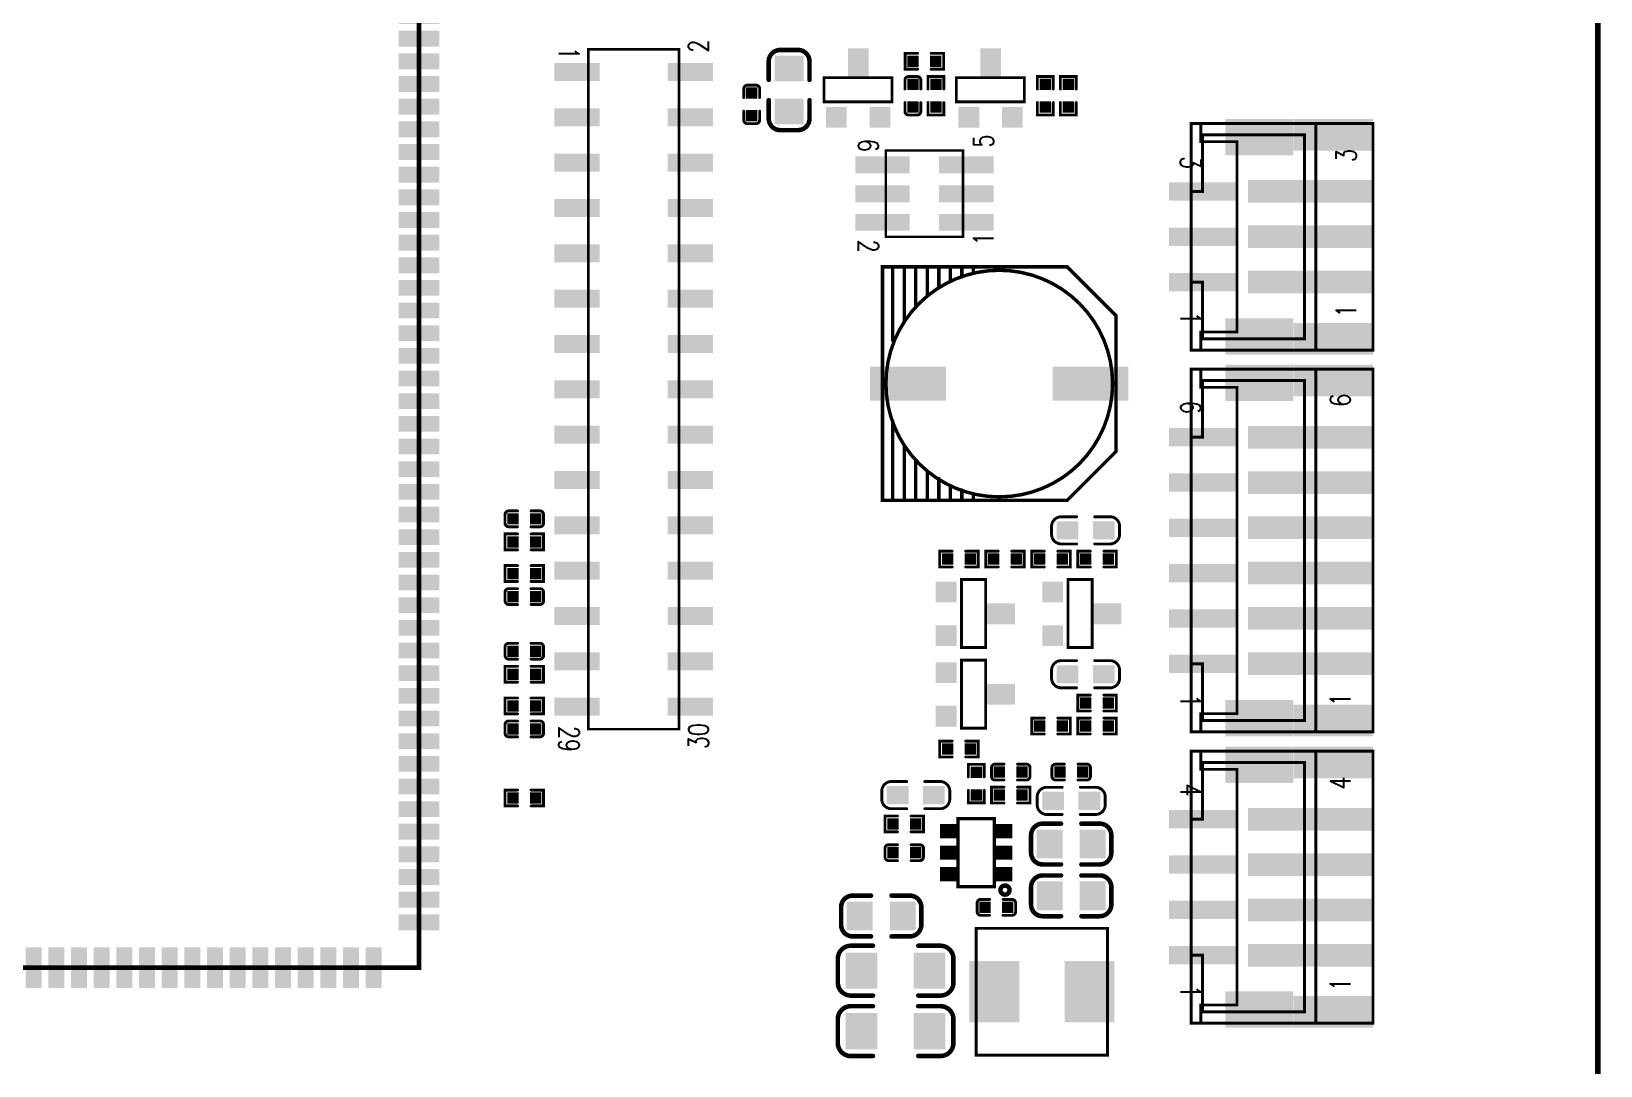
# Model space of a CAD drawing. Extents: x -9 to 187, y -6 to 112.
# Drawn here: x 117.2 to 186.4, y 38.1 to 83.7 of the extents above; entities that cross this region are included whole.
import ezdxf

# ---------------------------------------------------------------- set-up
doc = ezdxf.new("R2010")
doc.units = 0
for name, color, linetype in [('BOARD_OUTLINE_00', 250, 'CONTINUOUS'), ('DRIL_NPLTE_THRU_01', 254, 'CONTINUOUS'), ('DRIL_NPLTE_THRU_02', 254, 'CONTINUOUS'), ('DRIL_PLTE_THRU_01', 254, 'CONTINUOUS'), ('DRIL_PLTE_THRU_02', 254, 'CONTINUOUS'), ('PADS_BOT', 250, 'CONTINUOUS'), ('PADS_INNER', 250, 'CONTINUOUS'), ('PADS_TOP', 250, 'CONTINUOUS'), ('PART_TOP_2DLINE_00', 250, 'CONTINUOUS'), ('PART_TOP_2DLINE_01', 250, 'CONTINUOUS'), ('PART_TOP_TEXT_126', 250, 'CONTINUOUS')]:
    doc.layers.add(name, color=color, linetype=linetype)
doc.styles.add('W0$127', font='simplex', dxfattribs={"width": 0.75})
doc.styles.add('W0$254', font='simplex', dxfattribs={"width": 0.75})

# ---------------------------------------------------------------- blocks, each defined once
blk = doc.blocks.new('BOARD_62')
at = {"layer": 'BOARD_OUTLINE_00', "const_width": 0.254}
blk.add_lwpolyline([(0, -2.08, 0.414214), (3, -5.08), (183.3, -5.08, 0.414214), (186.3, -2.08), (186.3, 97.32, 0.414214), (183.3, 100.32), (3, 100.32, 0.414214), (0, 97.32)], format="xyb", close=True, dxfattribs=at)
blk = doc.blocks.new('SMOOTH_0$109982')
at = {"const_width": 0.055}
blk.add_lwpolyline([(-0.027, 0, 1), (0.027, 0, 1)], format="xyb", close=True, dxfattribs=at)
blk = doc.blocks.new('PART_BODY_TOP_71')
at = {"layer": 'PART_TOP_2DLINE_01', "const_width": 0.11}
blk.add_lwpolyline([(-15, 2.001), (-15, -1.999), (15, -1.999), (15, 2.001)], close=True, dxfattribs=at)
at = {"layer": 'PART_TOP_2DLINE_01'}
for p in [(-15, 2.001), (15, 2.001), (-15, -1.999), (15, -1.999)]:
    blk.add_blockref('SMOOTH_0$109982', p, dxfattribs=at)
at = {"layer": 'PART_TOP_TEXT_126', "style": 'W0$127', "width": 0.75}
for s, p in [('29', (-14.859, 3.302)), ('1', (15.113, 3.302))]:
    blk.add_text(s, height=0.889, rotation=180, dxfattribs=at).set_placement(p)
for s, p in [('30', (-15.875, -3.302)), ('2', (14.859, -3.302))]:
    blk.add_text(s, height=0.889, dxfattribs=at).set_placement(p)
blk = doc.blocks.new('DRIL_HOLE_0')
blk.add_lwpolyline([(0, 0, 1), (0, 0, 1)], format="xyb", close=True)
blk = doc.blocks.new('PAD_0')
blk.add_lwpolyline([(0, 0, 1), (0, 0, 1)], format="xyb", close=True)
blk = doc.blocks.new('PAD_18')
at = {"const_width": 0.8}
blk.add_lwpolyline([(-1, 0), (1, 0)], dxfattribs=at)
blk = doc.blocks.new('STK_TOP_16')
at = {"layer": 'DRIL_NPLTE_THRU_01'}
blk.add_blockref('DRIL_HOLE_0', (0, 0), dxfattribs=at)
at = {"layer": 'DRIL_NPLTE_THRU_02'}
blk.add_blockref('DRIL_HOLE_0', (0, 0), dxfattribs=at)
at = {"layer": 'PADS_BOT'}
blk.add_blockref('PAD_0', (0, 0), dxfattribs=at)
at = {"layer": 'PADS_INNER'}
blk.add_blockref('PAD_0', (0, 0), dxfattribs=at)
at = {"layer": 'PADS_TOP', "rotation": 90}
blk.add_blockref('PAD_18', (0, 0), dxfattribs=at)
blk = doc.blocks.new('SYM_TOP_69')
for name, p in [('STK_TOP_16', (-14, 2.501)), ('STK_TOP_16', (-12, 2.501)), ('STK_TOP_16', (-10, 2.501)), ('STK_TOP_16', (-8, 2.501)), ('STK_TOP_16', (-6, 2.501)), ('STK_TOP_16', (-4, 2.501)), ('STK_TOP_16', (-2, 2.501)), ('STK_TOP_16', (0, 2.501)), ('STK_TOP_16', (2, 2.501)), ('STK_TOP_16', (4, 2.501)), ('STK_TOP_16', (6, 2.501)), ('STK_TOP_16', (8, 2.501)), ('STK_TOP_16', (10, 2.501)), ('STK_TOP_16', (12, 2.501)), ('STK_TOP_16', (14, 2.501)), ('PART_BODY_TOP_71', (0, 0)), ('STK_TOP_16', (-14, -2.499)), ('STK_TOP_16', (-12, -2.499)), ('STK_TOP_16', (-10, -2.499)), ('STK_TOP_16', (-8, -2.499)), ('STK_TOP_16', (-6, -2.499)), ('STK_TOP_16', (-4, -2.499)), ('STK_TOP_16', (-2, -2.499)), ('STK_TOP_16', (0, -2.499)), ('STK_TOP_16', (2, -2.499)), ('STK_TOP_16', (4, -2.499)), ('STK_TOP_16', (6, -2.499)), ('STK_TOP_16', (8, -2.499)), ('STK_TOP_16', (10, -2.499)), ('STK_TOP_16', (12, -2.499)), ('STK_TOP_16', (14, -2.499))]:
    blk.add_blockref(name, p)
blk = doc.blocks.new('PART_TOP_40')
blk.add_blockref('SYM_TOP_69', (0, 0))
blk = doc.blocks.new('SMOOTH_0$127')
at = {"const_width": 0.0635}
blk.add_lwpolyline([(-0.03175, 0, 1), (0.03175, 0, 1)], format="xyb", close=True, dxfattribs=at)
blk = doc.blocks.new('PART_BODY_TOP_22')
at = {"layer": 'PART_TOP_2DLINE_01', "const_width": 0.127}
for points in [[(-0.3, 0.35), (-0.85, 0.35), (-0.85, -0.35), (-0.3, -0.35)], [(0.3, 0.35), (0.85, 0.35), (0.85, -0.35), (0.3, -0.35)]]:
    blk.add_lwpolyline(points, dxfattribs=at)
at = {"layer": 'PART_TOP_2DLINE_01'}
for p in [(-0.85, 0.35), (-0.3, 0.35), (0.3, 0.35), (0.85, 0.35), (-0.85, -0.35), (-0.3, -0.35), (0.3, -0.35), (0.85, -0.35)]:
    blk.add_blockref('SMOOTH_0$127', p, dxfattribs=at)
blk = doc.blocks.new('PAD_3')
at = {"const_width": 0.5}
blk.add_lwpolyline([(-0.25, 0), (0.25, 0)], dxfattribs=at)
blk = doc.blocks.new('STK_TOP_9')
at = {"layer": 'DRIL_PLTE_THRU_01'}
blk.add_blockref('DRIL_HOLE_0', (0, 0), dxfattribs=at)
at = {"layer": 'DRIL_PLTE_THRU_02'}
blk.add_blockref('DRIL_HOLE_0', (0, 0), dxfattribs=at)
at = {"layer": 'PADS_BOT'}
blk.add_blockref('PAD_0', (0, 0), dxfattribs=at)
at = {"layer": 'PADS_INNER'}
blk.add_blockref('PAD_0', (0, 0), dxfattribs=at)
at = {"layer": 'PADS_TOP'}
blk.add_blockref('PAD_3', (0, 0), dxfattribs=at)
blk = doc.blocks.new('SYM_TOP_23')
for name, p in [('STK_TOP_9', (-0.5, 0)), ('PART_BODY_TOP_22', (0, 0)), ('STK_TOP_9', (0.5, 0))]:
    blk.add_blockref(name, p)
blk = doc.blocks.new('PART_TOP_41')
blk.add_blockref('SYM_TOP_23', (0, 0))
blk = doc.blocks.new('PART_BODY_TOP_4')
at = {"layer": 'PART_TOP_2DLINE_01', "const_width": 0.127}
for points in [[(-0.3, 0.35), (-0.7, 0.35, 0.412681), (-0.85, 0.18), (-0.85, -0.18, 0.412681), (-0.7, -0.35), (-0.3, -0.35)], [(0.3, -0.35), (0.7, -0.35, 0.412681), (0.85, -0.18), (0.85, 0.18, 0.412681), (0.7, 0.35), (0.3, 0.35)]]:
    blk.add_lwpolyline(points, format="xyb", dxfattribs=at)
at = {"layer": 'PART_TOP_2DLINE_01'}
for p in [(-0.85, 0.18), (-0.7, 0.35), (-0.3, 0.35), (0.3, 0.35), (0.7, 0.35), (0.85, 0.18), (-0.85, -0.18), (-0.7, -0.35), (-0.3, -0.35), (0.3, -0.35), (0.7, -0.35), (0.85, -0.18)]:
    blk.add_blockref('SMOOTH_0$127', p, dxfattribs=at)
blk = doc.blocks.new('SYM_TOP_5')
for name, p in [('STK_TOP_9', (-0.5, 0)), ('PART_BODY_TOP_4', (0, 0)), ('STK_TOP_9', (0.5, 0))]:
    blk.add_blockref(name, p)
blk = doc.blocks.new('PART_TOP_42')
blk.add_blockref('SYM_TOP_5', (0, 0))
blk = doc.blocks.new('PART_TOP_43')
blk.add_blockref('SYM_TOP_23', (0, 0))
blk = doc.blocks.new('PART_BODY_TOP_5')
at = {"layer": 'PART_TOP_2DLINE_01', "const_width": 0.127}
for points in [[(-0.4, 0.6), (-1.05, 0.6, 0.414214), (-1.5, 0.2), (-1.5, -0.2, 0.414214), (-1.05, -0.6), (-0.4, -0.6)], [(0.4, -0.6), (1.05, -0.6, 0.413192), (1.5, -0.2), (1.5, 0.2, 0.414214), (1.05, 0.6), (0.4, 0.6)]]:
    blk.add_lwpolyline(points, format="xyb", dxfattribs=at)
at = {"layer": 'PART_TOP_2DLINE_01'}
for p in [(-1.5, 0.2), (-1.05, 0.6), (-0.4, 0.6), (0.4, 0.6), (1.05, 0.6), (1.5, 0.2), (-1.5, -0.2), (-1.05, -0.6), (-0.4, -0.6), (0.4, -0.6), (1.05, -0.6), (1.5, -0.2)]:
    blk.add_blockref('SMOOTH_0$127', p, dxfattribs=at)
blk = doc.blocks.new('PAD_6')
at = {"const_width": 0.8}
blk.add_lwpolyline([(-0.48, 0), (0.48, 0)], dxfattribs=at)
blk = doc.blocks.new('STK_TOP_10')
at = {"layer": 'DRIL_PLTE_THRU_01'}
blk.add_blockref('DRIL_HOLE_0', (0, 0), dxfattribs=at)
at = {"layer": 'DRIL_PLTE_THRU_02'}
blk.add_blockref('DRIL_HOLE_0', (0, 0), dxfattribs=at)
at = {"layer": 'PADS_BOT'}
blk.add_blockref('PAD_0', (0, 0), dxfattribs=at)
at = {"layer": 'PADS_INNER'}
blk.add_blockref('PAD_0', (0, 0), dxfattribs=at)
at = {"layer": 'PADS_TOP'}
blk.add_blockref('PAD_6', (0, 0), dxfattribs=at)
blk = doc.blocks.new('SYM_TOP_6')
for name, p in [('STK_TOP_10', (-0.8, 0)), ('PART_BODY_TOP_5', (0, 0)), ('STK_TOP_10', (0.8, 0))]:
    blk.add_blockref(name, p)
blk = doc.blocks.new('PART_TOP_44')
blk.add_blockref('SYM_TOP_6', (0, 0))
blk = doc.blocks.new('PART_TOP_45')
blk.add_blockref('SYM_TOP_23', (0, 0))
blk = doc.blocks.new('SMOOTH_0$1524')
at = {"const_width": 0.0762}
blk.add_lwpolyline([(-0.0381, 0, 1), (0.0381, 0, 1)], format="xyb", close=True, dxfattribs=at)
blk = doc.blocks.new('PART_BODY_TOP_83')
at = {"layer": 'PART_TOP_2DLINE_01', "const_width": 0.152}
blk.add_lwpolyline([(-5.15, 3), (-3, 5.15), (3, 5.15), (5.15, 3), (5.15, -5.15), (-5.15, -5.15)], close=True, dxfattribs=at)
blk.add_lwpolyline([(5, 0, 1), (-5, 0, 1)], format="xyb", close=True, dxfattribs=at)
for points in [[(-5.08, -1.143), (-4.953, -1.143)], [(5.08, -1.143), (4.953, -1.143)], [(-5.08, -1.651), (-4.699, -1.651)], [(5.08, -1.651), (4.699, -1.651)], [(-5.08, -2.159), (-4.572, -2.159)], [(-5.08, -2.667), (-4.318, -2.667)], [(5.08, -2.667), (4.191, -2.667)], [(5.08, -2.159), (4.572, -2.159)], [(-5.08, -3.175), (-3.937, -3.175)], [(5.08, -3.175), (3.937, -3.175)], [(-5.08, -3.683), (-3.429, -3.683)], [(-5.08, -4.191), (-2.794, -4.191)], [(2.794, -4.191), (5.08, -4.191)], [(5.08, -3.683), (3.429, -3.683)], [(-5.08, -4.699), (-1.905, -4.699)], [(1.778, -4.699), (5.08, -4.699)]]:
    blk.add_lwpolyline(points, dxfattribs=at)
at = {"layer": 'PART_TOP_2DLINE_01'}
for p in [(-3, 5.15), (3, 5.15), (-5.15, 3), (5.15, 3), (-5.08, -1.143), (-4.953, -1.143), (4.953, -1.143), (5.08, -1.143), (-5.08, -1.651), (-4.699, -1.651), (4.699, -1.651), (5.08, -1.651), (-5.08, -2.159), (-5.08, -2.667), (-4.572, -2.159), (-4.318, -2.667), (4.191, -2.667), (4.572, -2.159), (5.08, -2.159), (5.08, -2.667), (-5.08, -3.175), (-3.937, -3.175), (3.937, -3.175), (5.08, -3.175), (-5.08, -3.683), (-5.08, -4.191), (-3.429, -3.683), (-2.794, -4.191), (2.794, -4.191), (3.429, -3.683), (5.08, -3.683), (5.08, -4.191), (-5.08, -4.699), (-1.905, -4.699), (1.778, -4.699), (5.08, -4.699), (-5.15, -5.15), (5.15, -5.15)]:
    blk.add_blockref('SMOOTH_0$1524', p, dxfattribs=at)
blk = doc.blocks.new('PAD_25')
at = {"const_width": 1.5}
blk.add_lwpolyline([(-1.675, 0), (1.675, 0)], dxfattribs=at)
blk = doc.blocks.new('STK_TOP_195')
at = {"layer": 'DRIL_PLTE_THRU_01'}
blk.add_blockref('DRIL_HOLE_0', (0, 0), dxfattribs=at)
at = {"layer": 'DRIL_PLTE_THRU_02'}
blk.add_blockref('DRIL_HOLE_0', (0, 0), dxfattribs=at)
at = {"layer": 'PADS_BOT'}
blk.add_blockref('PAD_0', (0, 0), dxfattribs=at)
at = {"layer": 'PADS_INNER'}
blk.add_blockref('PAD_0', (0, 0), dxfattribs=at)
at = {"layer": 'PADS_TOP', "rotation": 90}
blk.add_blockref('PAD_25', (0, 0), dxfattribs=at)
blk = doc.blocks.new('SYM_TOP_81')
for name, p in [('STK_TOP_195', (0, 4.027)), ('PART_BODY_TOP_83', (0, 0)), ('STK_TOP_195', (0, -4.027))]:
    blk.add_blockref(name, p)
blk = doc.blocks.new('PART_TOP_57')
blk.add_blockref('SYM_TOP_81', (0, 0))
blk = doc.blocks.new('PART_TOP_59')
blk.add_blockref('SYM_TOP_5', (0, 0))
blk = doc.blocks.new('SMOOTH_0$199898')
at = {"const_width": 0.099949}
blk.add_lwpolyline([(-0.049974, 0, 1), (0.049974, 0, 1)], format="xyb", close=True, dxfattribs=at)
blk = doc.blocks.new('PART_BODY_TOP_6')
at = {"layer": 'PART_TOP_2DLINE_01', "const_width": 0.2}
for points in [[(-0.45, 0.9), (-1.25, 0.9, 0.414214), (-1.77, 0.4), (-1.77, -0.4, 0.414214), (-1.25, -0.9), (-0.45, -0.9)], [(0.45, -0.9), (1.25, -0.9, 0.414214), (1.77, -0.4), (1.77, 0.4, 0.414214), (1.25, 0.9), (0.45, 0.9)]]:
    blk.add_lwpolyline(points, format="xyb", dxfattribs=at)
at = {"layer": 'PART_TOP_2DLINE_01'}
for p in [(-1.25, 0.9), (-0.45, 0.9), (0.45, 0.9), (1.25, 0.9), (-1.77, 0.4), (1.77, 0.4), (-1.77, -0.4), (1.77, -0.4), (-1.25, -0.9), (-0.45, -0.9), (0.45, -0.9), (1.25, -0.9)]:
    blk.add_blockref('SMOOTH_0$199898', p, dxfattribs=at)
blk = doc.blocks.new('PAD_7')
at = {"const_width": 1.14}
blk.add_lwpolyline([(-0.635, 0), (0.635, 0)], dxfattribs=at)
blk = doc.blocks.new('STK_TOP_11')
at = {"layer": 'DRIL_PLTE_THRU_01'}
blk.add_blockref('DRIL_HOLE_0', (0, 0), dxfattribs=at)
at = {"layer": 'DRIL_PLTE_THRU_02'}
blk.add_blockref('DRIL_HOLE_0', (0, 0), dxfattribs=at)
at = {"layer": 'PADS_BOT'}
blk.add_blockref('PAD_0', (0, 0), dxfattribs=at)
at = {"layer": 'PADS_INNER'}
blk.add_blockref('PAD_0', (0, 0), dxfattribs=at)
at = {"layer": 'PADS_TOP', "rotation": 90}
blk.add_blockref('PAD_7', (0, 0), dxfattribs=at)
blk = doc.blocks.new('SYM_TOP_7')
for name, p in [('PART_BODY_TOP_6', (0, 0)), ('STK_TOP_11', (-0.95, 0)), ('STK_TOP_11', (0.95, 0))]:
    blk.add_blockref(name, p)
blk = doc.blocks.new('PART_TOP_60')
blk.add_blockref('SYM_TOP_7', (0, 0))
blk = doc.blocks.new('PART_TOP_61')
blk.add_blockref('SYM_TOP_7', (0, 0))
blk = doc.blocks.new('PART_TOP_62')
blk.add_blockref('SYM_TOP_6', (0, 0))
blk = doc.blocks.new('PART_TOP_63')
blk.add_blockref('SYM_TOP_5', (0, 0))
blk = doc.blocks.new('PART_TOP_64')
blk.add_blockref('SYM_TOP_23', (0, 0))
blk = doc.blocks.new('PART_TOP_95')
blk.add_blockref('SYM_TOP_23', (0, 0))
blk = doc.blocks.new('PART_TOP_96')
blk.add_blockref('SYM_TOP_23', (0, 0))
blk = doc.blocks.new('PART_TOP_97')
blk.add_blockref('SYM_TOP_5', (0, 0))
blk = doc.blocks.new('PART_TOP_98')
blk.add_blockref('SYM_TOP_5', (0, 0))
blk = doc.blocks.new('PART_TOP_99')
blk.add_blockref('SYM_TOP_23', (0, 0))
blk = doc.blocks.new('PART_TOP_100')
blk.add_blockref('SYM_TOP_23', (0, 0))
blk = doc.blocks.new('PART_BODY_TOP_42')
at = {"layer": 'PART_TOP_2DLINE_01', "const_width": 1}
blk.add_lwpolyline([(-25.8, 19.8, 1), (-26.6, 19.8, 1)], format="xyb", close=True, dxfattribs=at)
at = {"layer": 'PART_TOP_2DLINE_01'}
for points, const_width in [([(-24, 20.5), (24, 20.5), (24, -20.5), (-24, -20.5)], 0.2), ([(-13, 16), (1, 16), (1, 4), (-13, 4)], 0.152)]:
    blk.add_lwpolyline(points, close=True, dxfattribs=dict(at, const_width=const_width))
for name, p in [('SMOOTH_0$199898', (-24, 20.5)), ('SMOOTH_0$199898', (24, 20.5)), ('SMOOTH_0$1524', (-13, 16)), ('SMOOTH_0$1524', (1, 16)), ('SMOOTH_0$1524', (-13, 4)), ('SMOOTH_0$1524', (1, 4)), ('SMOOTH_0$199898', (-24, -20.5)), ('SMOOTH_0$199898', (24, -20.5))]:
    blk.add_blockref(name, p, dxfattribs=at)
at = {"layer": 'PART_TOP_TEXT_126', "style": 'W0$254', "width": 0.75}
blk.add_text('CUT OUT', height=1.4224, dxfattribs=at).set_placement((-9.398, 9.525))
blk = doc.blocks.new('PAD_37')
at = {"const_width": 0.7}
blk.add_lwpolyline([(-0.9, 0), (0.9, 0)], dxfattribs=at)
blk = doc.blocks.new('STK_TOP_79')
at = {"layer": 'DRIL_PLTE_THRU_01'}
blk.add_blockref('DRIL_HOLE_0', (0, 0), dxfattribs=at)
at = {"layer": 'DRIL_PLTE_THRU_02'}
blk.add_blockref('DRIL_HOLE_0', (0, 0), dxfattribs=at)
at = {"layer": 'PADS_BOT'}
blk.add_blockref('PAD_0', (0, 0), dxfattribs=at)
at = {"layer": 'PADS_INNER'}
blk.add_blockref('PAD_0', (0, 0), dxfattribs=at)
at = {"layer": 'PADS_TOP'}
blk.add_blockref('PAD_37', (0, 0), dxfattribs=at)
blk = doc.blocks.new('STK_TOP_78')
at = {"layer": 'DRIL_PLTE_THRU_01'}
blk.add_blockref('DRIL_HOLE_0', (0, 0), dxfattribs=at)
at = {"layer": 'DRIL_PLTE_THRU_02'}
blk.add_blockref('DRIL_HOLE_0', (0, 0), dxfattribs=at)
at = {"layer": 'PADS_BOT'}
blk.add_blockref('PAD_0', (0, 0), dxfattribs=at)
at = {"layer": 'PADS_INNER'}
blk.add_blockref('PAD_0', (0, 0), dxfattribs=at)
at = {"layer": 'PADS_TOP', "rotation": 90}
blk.add_blockref('PAD_37', (0, 0), dxfattribs=at)
blk = doc.blocks.new('SYM_TOP_43')
for name, p in [('STK_TOP_78', (-22, 20.5)), ('STK_TOP_78', (-21, 20.5)), ('STK_TOP_78', (-20, 20.5)), ('STK_TOP_78', (-19, 20.5)), ('STK_TOP_78', (-18, 20.5)), ('STK_TOP_78', (-17, 20.5)), ('STK_TOP_78', (-16, 20.5)), ('STK_TOP_78', (-15, 20.5)), ('STK_TOP_78', (-14, 20.5)), ('STK_TOP_78', (-13, 20.5)), ('STK_TOP_78', (-12, 20.5)), ('STK_TOP_78', (-11, 20.5)), ('STK_TOP_78', (-10, 20.5)), ('STK_TOP_78', (-9, 20.5)), ('STK_TOP_78', (-8, 20.5)), ('STK_TOP_78', (-7, 20.5)), ('STK_TOP_78', (-6, 20.5)), ('STK_TOP_78', (-5, 20.5)), ('STK_TOP_78', (-4, 20.5)), ('STK_TOP_78', (-3, 20.5)), ('STK_TOP_78', (-2, 20.5)), ('STK_TOP_78', (-1, 20.5)), ('STK_TOP_78', (0, 20.5)), ('STK_TOP_78', (1, 20.5)), ('STK_TOP_78', (2, 20.5)), ('STK_TOP_78', (3, 20.5)), ('STK_TOP_78', (4, 20.5)), ('STK_TOP_78', (5, 20.5)), ('STK_TOP_78', (6, 20.5)), ('STK_TOP_78', (7, 20.5)), ('STK_TOP_78', (8, 20.5)), ('STK_TOP_78', (9, 20.5)), ('STK_TOP_78', (10, 20.5)), ('STK_TOP_78', (11, 20.5)), ('STK_TOP_78', (12, 20.5)), ('STK_TOP_78', (13, 20.5)), ('STK_TOP_78', (14, 20.5)), ('STK_TOP_78', (15, 20.5)), ('STK_TOP_78', (16, 20.5)), ('STK_TOP_78', (17, 20.5)), ('STK_TOP_78', (18, 20.5)), ('STK_TOP_78', (19, 20.5)), ('STK_TOP_78', (20, 20.5)), ('STK_TOP_78', (21, 20.5)), ('STK_TOP_78', (22, 20.5)), ('PART_BODY_TOP_42', (0, 0)), ('STK_TOP_79', (-24, 18.5)), ('STK_TOP_79', (24, 18.5)), ('STK_TOP_79', (-24, 17.5)), ('STK_TOP_79', (24, 17.5)), ('STK_TOP_79', (-24, 16.5)), ('STK_TOP_79', (24, 16.5)), ('STK_TOP_79', (-24, 15.5)), ('STK_TOP_79', (24, 15.5)), ('STK_TOP_79', (-24, 14.5)), ('STK_TOP_79', (24, 14.5)), ('STK_TOP_79', (-24, 13.5)), ('STK_TOP_79', (24, 13.5)), ('STK_TOP_79', (-24, 12.5)), ('STK_TOP_79', (24, 12.5)), ('STK_TOP_79', (-24, 11.5)), ('STK_TOP_79', (24, 11.5)), ('STK_TOP_79', (-24, 10.5)), ('STK_TOP_79', (24, 10.5)), ('STK_TOP_79', (-24, 9.5)), ('STK_TOP_79', (24, 9.5)), ('STK_TOP_79', (-24, 8.5)), ('STK_TOP_79', (24, 8.5)), ('STK_TOP_79', (-24, 7.5)), ('STK_TOP_79', (24, 7.5)), ('STK_TOP_79', (-24, 6.5)), ('STK_TOP_79', (24, 6.5)), ('STK_TOP_79', (-24, 5.5)), ('STK_TOP_79', (24, 5.5)), ('STK_TOP_79', (-24, 4.5)), ('STK_TOP_79', (24, 4.5)), ('STK_TOP_79', (-24, 3.5)), ('STK_TOP_79', (24, 3.5)), ('STK_TOP_79', (-24, 2.5)), ('STK_TOP_79', (24, 2.5)), ('STK_TOP_79', (-24, 1.5)), ('STK_TOP_79', (24, 1.5)), ('STK_TOP_79', (-24, 0.5)), ('STK_TOP_79', (24, 0.5)), ('STK_TOP_79', (-24, -0.5)), ('STK_TOP_79', (24, -0.5)), ('STK_TOP_79', (-24, -1.5)), ('STK_TOP_79', (24, -1.5)), ('STK_TOP_79', (-24, -2.5)), ('STK_TOP_79', (24, -2.5)), ('STK_TOP_79', (-24, -3.5)), ('STK_TOP_79', (24, -3.5)), ('STK_TOP_79', (-24, -4.5)), ('STK_TOP_79', (24, -4.5)), ('STK_TOP_79', (-24, -5.5)), ('STK_TOP_79', (24, -5.5)), ('STK_TOP_79', (-24, -6.5)), ('STK_TOP_79', (24, -6.5)), ('STK_TOP_79', (-24, -7.5)), ('STK_TOP_79', (24, -7.5)), ('STK_TOP_79', (-24, -8.5)), ('STK_TOP_79', (24, -8.5)), ('STK_TOP_79', (-24, -9.5)), ('STK_TOP_79', (24, -9.5)), ('STK_TOP_79', (-24, -10.5)), ('STK_TOP_79', (24, -10.5)), ('STK_TOP_79', (-24, -11.5)), ('STK_TOP_79', (24, -11.5)), ('STK_TOP_79', (-24, -12.5)), ('STK_TOP_79', (24, -12.5)), ('STK_TOP_79', (-24, -13.5)), ('STK_TOP_79', (24, -13.5)), ('STK_TOP_79', (-24, -14.5)), ('STK_TOP_79', (24, -14.5)), ('STK_TOP_79', (-24, -15.5)), ('STK_TOP_79', (24, -15.5)), ('STK_TOP_79', (-24, -16.5)), ('STK_TOP_79', (24, -16.5)), ('STK_TOP_79', (-24, -17.5)), ('STK_TOP_79', (24, -17.5)), ('STK_TOP_79', (-24, -18.5)), ('STK_TOP_79', (24, -18.5)), ('STK_TOP_78', (-22, -20.5)), ('STK_TOP_78', (-21, -20.5)), ('STK_TOP_78', (-20, -20.5)), ('STK_TOP_78', (-19, -20.5)), ('STK_TOP_78', (-18, -20.5)), ('STK_TOP_78', (-17, -20.5)), ('STK_TOP_78', (-16, -20.5)), ('STK_TOP_78', (-15, -20.5)), ('STK_TOP_78', (-14, -20.5)), ('STK_TOP_78', (-13, -20.5)), ('STK_TOP_78', (-12, -20.5)), ('STK_TOP_78', (-11, -20.5)), ('STK_TOP_78', (-10, -20.5)), ('STK_TOP_78', (-9, -20.5)), ('STK_TOP_78', (-8, -20.5)), ('STK_TOP_78', (-7, -20.5)), ('STK_TOP_78', (-6, -20.5)), ('STK_TOP_78', (-5, -20.5)), ('STK_TOP_78', (-4, -20.5)), ('STK_TOP_78', (-3, -20.5)), ('STK_TOP_78', (-2, -20.5)), ('STK_TOP_78', (-1, -20.5)), ('STK_TOP_78', (0, -20.5)), ('STK_TOP_78', (1, -20.5)), ('STK_TOP_78', (2, -20.5)), ('STK_TOP_78', (3, -20.5)), ('STK_TOP_78', (4, -20.5)), ('STK_TOP_78', (5, -20.5)), ('STK_TOP_78', (6, -20.5)), ('STK_TOP_78', (7, -20.5)), ('STK_TOP_78', (8, -20.5)), ('STK_TOP_78', (9, -20.5)), ('STK_TOP_78', (10, -20.5)), ('STK_TOP_78', (11, -20.5)), ('STK_TOP_78', (12, -20.5)), ('STK_TOP_78', (13, -20.5)), ('STK_TOP_78', (14, -20.5)), ('STK_TOP_78', (15, -20.5)), ('STK_TOP_78', (16, -20.5)), ('STK_TOP_78', (17, -20.5)), ('STK_TOP_78', (18, -20.5)), ('STK_TOP_78', (19, -20.5)), ('STK_TOP_78', (20, -20.5)), ('STK_TOP_78', (21, -20.5)), ('STK_TOP_78', (22, -20.5))]:
    blk.add_blockref(name, p)
blk = doc.blocks.new('PART_TOP_111')
blk.add_blockref('SYM_TOP_43', (0, 0))
blk = doc.blocks.new('PART_TOP_115')
blk.add_blockref('SYM_TOP_5', (0, 0))
blk = doc.blocks.new('PART_TOP_116')
blk.add_blockref('SYM_TOP_5', (0, 0))
blk = doc.blocks.new('PART_TOP_117')
blk.add_blockref('SYM_TOP_5', (0, 0))
blk = doc.blocks.new('PART_BODY_TOP_69')
at = {"layer": 'PART_TOP_2DLINE_01', "const_width": 0.127}
blk.add_lwpolyline([(-6, -1.4), (-6, -9), (6, -9), (6, -1.4), (5.2, -1.4), (5.2, -3), (-5.2, -3), (-5.2, -1.4)], close=True, dxfattribs=at)
at = {"layer": 'PART_TOP_2DLINE_01'}
for p in [(-6, -1.4), (-5.2, -1.4), (5.2, -1.4), (6, -1.4), (-5.2, -3), (5.2, -3), (-6, -9), (6, -9)]:
    blk.add_blockref('SMOOTH_0$127', p, dxfattribs=at)
at = {"layer": 'PART_TOP_TEXT_126', "style": 'W0$127', "width": 0.75}
for s, p in [('1', (-4.318, -0.508)), ('4', (4.572, -0.508))]:
    blk.add_text(s, height=0.889, rotation=180, dxfattribs=at).set_placement(p)
blk = doc.blocks.new('PAD_9')
at = {"const_width": 0.8}
blk.add_lwpolyline([(-1.5, 0), (1.5, 0)], dxfattribs=at)
blk = doc.blocks.new('STK_TOP_13')
at = {"layer": 'DRIL_PLTE_THRU_01'}
blk.add_blockref('DRIL_HOLE_0', (0, 0), dxfattribs=at)
at = {"layer": 'DRIL_PLTE_THRU_02'}
blk.add_blockref('DRIL_HOLE_0', (0, 0), dxfattribs=at)
at = {"layer": 'PADS_BOT'}
blk.add_blockref('PAD_0', (0, 0), dxfattribs=at)
at = {"layer": 'PADS_INNER'}
blk.add_blockref('PAD_0', (0, 0), dxfattribs=at)
at = {"layer": 'PADS_TOP', "rotation": 90}
blk.add_blockref('PAD_9', (0, 0), dxfattribs=at)
blk = doc.blocks.new('PAD_10')
at = {"const_width": 1.4}
blk.add_lwpolyline([(-1.75, 0), (1.75, 0)], dxfattribs=at)
blk = doc.blocks.new('STK_TOP_14')
at = {"layer": 'DRIL_PLTE_THRU_01'}
blk.add_blockref('DRIL_HOLE_0', (0, 0), dxfattribs=at)
at = {"layer": 'DRIL_PLTE_THRU_02'}
blk.add_blockref('DRIL_HOLE_0', (0, 0), dxfattribs=at)
at = {"layer": 'PADS_BOT'}
blk.add_blockref('PAD_0', (0, 0), dxfattribs=at)
at = {"layer": 'PADS_INNER'}
blk.add_blockref('PAD_0', (0, 0), dxfattribs=at)
at = {"layer": 'PADS_TOP', "rotation": 90}
blk.add_blockref('PAD_10', (0, 0), dxfattribs=at)
blk = doc.blocks.new('SYM_TOP_67')
for name, p in [('STK_TOP_13', (-3, -1.5)), ('STK_TOP_13', (-1, -1.5)), ('STK_TOP_13', (1, -1.5)), ('STK_TOP_13', (3, -1.5)), ('PART_BODY_TOP_69', (0, 0)), ('STK_TOP_14', (-5.5, -7.25)), ('STK_TOP_14', (5.5, -7.25))]:
    blk.add_blockref(name, p)
blk = doc.blocks.new('PART_TOP_155')
blk.add_blockref('SYM_TOP_67', (0, 0))
blk = doc.blocks.new('PART_TOP_162')
blk.add_blockref('SYM_TOP_23', (0, 0))
blk = doc.blocks.new('PART_TOP_163')
blk.add_blockref('SYM_TOP_23', (0, 0))
blk = doc.blocks.new('PART_TOP_164')
blk.add_blockref('SYM_TOP_23', (0, 0))
blk = doc.blocks.new('PART_TOP_313')
blk.add_blockref('SYM_TOP_23', (0, 0))
blk = doc.blocks.new('SMOOTH_0$150114')
at = {"const_width": 0.075057}
blk.add_lwpolyline([(-0.037528, 0, 1), (0.037528, 0, 1)], format="xyb", close=True, dxfattribs=at)
blk = doc.blocks.new('PART_BODY_TOP_49')
at = {"layer": 'PART_TOP_2DLINE_00', "const_width": 0.15}
blk.add_lwpolyline([(-1.5, 0.8), (1.5, 0.8), (1.5, -0.8), (-1.5, -0.8)], close=True, dxfattribs=at)
at = {"layer": 'PART_TOP_2DLINE_00', "const_width": 0.4}
blk.add_lwpolyline([(-1.55, -1.27, 1), (-1.75, -1.27, 1)], format="xyb", close=True, dxfattribs=at)
at = {"layer": 'PART_TOP_2DLINE_00'}
for p in [(-1.5, 0.8), (1.5, 0.8), (-1.5, -0.8), (1.5, -0.8)]:
    blk.add_blockref('SMOOTH_0$150114', p, dxfattribs=at)
blk = doc.blocks.new('PAD_8')
at = {"const_width": 0.63}
blk.add_lwpolyline([(-0.4, 0), (0.4, 0)], dxfattribs=at)
blk = doc.blocks.new('STK_TOP_86')
at = {"layer": 'DRIL_PLTE_THRU_01'}
blk.add_blockref('DRIL_HOLE_0', (0, 0), dxfattribs=at)
at = {"layer": 'DRIL_PLTE_THRU_02'}
blk.add_blockref('DRIL_HOLE_0', (0, 0), dxfattribs=at)
at = {"layer": 'PADS_BOT'}
blk.add_blockref('PAD_0', (0, 0), dxfattribs=at)
at = {"layer": 'PADS_INNER'}
blk.add_blockref('PAD_0', (0, 0), dxfattribs=at)
at = {"layer": 'PADS_TOP', "rotation": 90}
blk.add_blockref('PAD_8', (0, 0), dxfattribs=at)
blk = doc.blocks.new('SYM_TOP_50')
for name, p in [('STK_TOP_86', (-0.95, 1.2)), ('STK_TOP_86', (0, 1.2)), ('STK_TOP_86', (0.95, 1.2)), ('PART_BODY_TOP_49', (0, 0)), ('STK_TOP_86', (-0.95, -1.2)), ('STK_TOP_86', (0, -1.2)), ('STK_TOP_86', (0.95, -1.2))]:
    blk.add_blockref(name, p)
blk = doc.blocks.new('PART_TOP_323')
blk.add_blockref('SYM_TOP_50', (0, 0))
blk = doc.blocks.new('PART_TOP_324')
blk.add_blockref('SYM_TOP_5', (0, 0))
blk = doc.blocks.new('PART_TOP_325')
blk.add_blockref('SYM_TOP_7', (0, 0))
blk = doc.blocks.new('SMOOTH_0$2')
at = {"const_width": 0.1}
blk.add_lwpolyline([(-0.05, 0, 1), (0.05, 0, 1)], format="xyb", close=True, dxfattribs=at)
blk = doc.blocks.new('PART_BODY_TOP_3')
at = {"layer": 'PART_TOP_2DLINE_01', "const_width": 0.2}
for points in [[(-1, 1.1), (-2, 1.1, 0.414214), (-2.55, 0.5), (-2.55, -0.5, 0.414214), (-2, -1.1), (-1, -1.1)], [(1, -1.1), (2, -1.1, 0.414214), (2.55, -0.5), (2.55, 0.5, 0.414214), (2, 1.1), (1, 1.1)]]:
    blk.add_lwpolyline(points, format="xyb", dxfattribs=at)
at = {"layer": 'PART_TOP_2DLINE_01'}
for p in [(-2, 1.1), (-1, 1.1), (1, 1.1), (2, 1.1), (-2.55, 0.5), (2.55, 0.5), (-2.55, -0.5), (2.55, -0.5), (-2, -1.1), (-1, -1.1), (1, -1.1), (2, -1.1)]:
    blk.add_blockref('SMOOTH_0$2', p, dxfattribs=at)
blk = doc.blocks.new('PAD_56')
at = {"const_width": 1.4}
blk.add_lwpolyline([(-0.8, 0), (0.8, 0)], dxfattribs=at)
blk = doc.blocks.new('STK_TOP_8')
at = {"layer": 'DRIL_PLTE_THRU_01'}
blk.add_blockref('DRIL_HOLE_0', (0, 0), dxfattribs=at)
at = {"layer": 'DRIL_PLTE_THRU_02'}
blk.add_blockref('DRIL_HOLE_0', (0, 0), dxfattribs=at)
at = {"layer": 'PADS_BOT'}
blk.add_blockref('PAD_0', (0, 0), dxfattribs=at)
at = {"layer": 'PADS_INNER'}
blk.add_blockref('PAD_0', (0, 0), dxfattribs=at)
at = {"layer": 'PADS_TOP', "rotation": 90}
blk.add_blockref('PAD_56', (0, 0), dxfattribs=at)
blk = doc.blocks.new('SYM_TOP_4')
for name, p in [('STK_TOP_8', (-1.5, 0)), ('STK_TOP_8', (1.5, 0)), ('PART_BODY_TOP_3', (0, 0))]:
    blk.add_blockref(name, p)
blk = doc.blocks.new('PART_TOP_326')
blk.add_blockref('SYM_TOP_4', (0, 0))
blk = doc.blocks.new('PART_TOP_327')
blk.add_blockref('SYM_TOP_5', (0, 0))
blk = doc.blocks.new('PART_TOP_328')
blk.add_blockref('SYM_TOP_4', (0, 0))
blk = doc.blocks.new('PART_BODY_TOP_67')
at = {"layer": 'PART_TOP_2DLINE_01', "const_width": 0.127}
blk.add_lwpolyline([(-2.9, 2.8), (2.9, 2.8), (2.9, -2.8), (-2.9, -2.8)], close=True, dxfattribs=at)
at = {"layer": 'PART_TOP_2DLINE_01'}
for p in [(-2.9, 2.8), (2.9, 2.8), (-2.9, -2.8), (2.9, -2.8)]:
    blk.add_blockref('SMOOTH_0$127', p, dxfattribs=at)
blk = doc.blocks.new('PAD_60')
at = {"const_width": 2.2}
blk.add_lwpolyline([(-1.35, 0), (1.35, 0)], dxfattribs=at)
blk = doc.blocks.new('STK_TOP_132')
at = {"layer": 'DRIL_PLTE_THRU_01'}
blk.add_blockref('DRIL_HOLE_0', (0, 0), dxfattribs=at)
at = {"layer": 'DRIL_PLTE_THRU_02'}
blk.add_blockref('DRIL_HOLE_0', (0, 0), dxfattribs=at)
at = {"layer": 'PADS_BOT'}
blk.add_blockref('PAD_0', (0, 0), dxfattribs=at)
at = {"layer": 'PADS_INNER'}
blk.add_blockref('PAD_0', (0, 0), dxfattribs=at)
at = {"layer": 'PADS_TOP', "rotation": 90}
blk.add_blockref('PAD_60', (0, 0), dxfattribs=at)
blk = doc.blocks.new('SYM_TOP_65')
for name, p in [('PART_BODY_TOP_67', (0, 0)), ('STK_TOP_132', (-2.1, 0)), ('STK_TOP_132', (2.1, 0))]:
    blk.add_blockref(name, p)
blk = doc.blocks.new('PART_TOP_329')
blk.add_blockref('SYM_TOP_65', (0, 0))
blk = doc.blocks.new('PART_BODY_TOP_72')
at = {"layer": 'PART_TOP_2DLINE_01', "const_width": 0.127}
blk.add_lwpolyline([(-8, -1.4), (-8, -9), (8, -9), (8, -1.4), (7.2, -1.4), (7.2, -3), (-7.2, -3), (-7.2, -1.4)], close=True, dxfattribs=at)
at = {"layer": 'PART_TOP_2DLINE_01'}
for p in [(-8, -1.4), (-7.2, -1.4), (7.2, -1.4), (8, -1.4), (-7.2, -3), (7.2, -3), (-8, -9), (8, -9)]:
    blk.add_blockref('SMOOTH_0$127', p, dxfattribs=at)
at = {"layer": 'PART_TOP_TEXT_126', "style": 'W0$127', "width": 0.75}
for s, p in [('1', (-6.35, -0.508)), ('6', (6.604, -0.508))]:
    blk.add_text(s, height=0.889, rotation=180, dxfattribs=at).set_placement(p)
blk = doc.blocks.new('SYM_TOP_70')
for name, p in [('STK_TOP_13', (-5, -1.5)), ('STK_TOP_13', (-3, -1.5)), ('STK_TOP_13', (-1, -1.5)), ('STK_TOP_13', (1, -1.5)), ('STK_TOP_13', (3, -1.5)), ('STK_TOP_13', (5, -1.5)), ('PART_BODY_TOP_72', (0, 0)), ('STK_TOP_14', (-7.5, -7.25)), ('STK_TOP_14', (7.5, -7.25))]:
    blk.add_blockref(name, p)
blk = doc.blocks.new('PART_TOP_330')
blk.add_blockref('SYM_TOP_70', (0, 0))
blk = doc.blocks.new('PART_BODY_TOP_8')
at = {"layer": 'PART_TOP_2DLINE_01', "const_width": 0.11}
blk.add_lwpolyline([(-1.905, 1.7), (-1.905, -1.7), (1.905, -1.7), (1.905, 1.7)], close=True, dxfattribs=at)
at = {"layer": 'PART_TOP_2DLINE_01'}
for p in [(-1.905, 1.7), (1.905, 1.7), (-1.905, -1.7), (1.905, -1.7)]:
    blk.add_blockref('SMOOTH_0$109982', p, dxfattribs=at)
at = {"layer": 'PART_TOP_TEXT_126', "style": 'W0$127', "width": 0.75}
for s, p in [('2', (-2.032, 2.921)), ('6', (2.413, 2.921))]:
    blk.add_text(s, height=0.889, rotation=180, dxfattribs=at).set_placement(p)
for s, p in [('1', (-2.286, -3.048)), ('5', (2.032, -3.048))]:
    blk.add_text(s, height=0.889, dxfattribs=at).set_placement(p)
blk = doc.blocks.new('PAD_61')
at = {"const_width": 0.74}
blk.add_lwpolyline([(-1.2, 0), (1.2, 0)], dxfattribs=at)
blk = doc.blocks.new('STK_TOP_15')
at = {"layer": 'DRIL_NPLTE_THRU_01'}
blk.add_blockref('DRIL_HOLE_0', (0, 0), dxfattribs=at)
at = {"layer": 'DRIL_NPLTE_THRU_02'}
blk.add_blockref('DRIL_HOLE_0', (0, 0), dxfattribs=at)
at = {"layer": 'PADS_BOT'}
blk.add_blockref('PAD_0', (0, 0), dxfattribs=at)
at = {"layer": 'PADS_INNER'}
blk.add_blockref('PAD_0', (0, 0), dxfattribs=at)
at = {"layer": 'PADS_TOP', "rotation": 90}
blk.add_blockref('PAD_61', (0, 0), dxfattribs=at)
blk = doc.blocks.new('SYM_TOP_9')
for name, p in [('PART_BODY_TOP_8', (0, 0)), ('STK_TOP_15', (-1.27, 1.85)), ('STK_TOP_15', (-0.007, 1.85)), ('STK_TOP_15', (1.27, 1.85)), ('STK_TOP_15', (-1.27, -1.85)), ('STK_TOP_15', (-0.007, -1.85)), ('STK_TOP_15', (1.27, -1.85))]:
    blk.add_blockref(name, p)
blk = doc.blocks.new('PART_TOP_347')
blk.add_blockref('SYM_TOP_9', (0, 0))
blk = doc.blocks.new('PART_BODY_TOP_19')
at = {"layer": 'PART_TOP_2DLINE_01', "const_width": 0.127}
blk.add_lwpolyline([(-1.511, -0.523), (1.489, -0.523), (1.489, 0.545), (-1.511, 0.545)], close=True, dxfattribs=at)
at = {"layer": 'PART_TOP_2DLINE_01'}
for p in [(-1.511, 0.545), (1.489, 0.545), (-1.511, -0.523), (1.489, -0.523)]:
    blk.add_blockref('SMOOTH_0$127', p, dxfattribs=at)
blk = doc.blocks.new('PAD_32')
at = {"const_width": 0.915}
blk.add_lwpolyline([(-0.4575, 0), (0.4575, 0)], dxfattribs=at)
blk = doc.blocks.new('STK_TOP_27')
at = {"layer": 'DRIL_PLTE_THRU_01'}
blk.add_blockref('DRIL_HOLE_0', (0, 0), dxfattribs=at)
at = {"layer": 'DRIL_PLTE_THRU_02'}
blk.add_blockref('DRIL_HOLE_0', (0, 0), dxfattribs=at)
at = {"layer": 'PADS_BOT'}
blk.add_blockref('PAD_0', (0, 0), dxfattribs=at)
at = {"layer": 'PADS_INNER'}
blk.add_blockref('PAD_0', (0, 0), dxfattribs=at)
at = {"layer": 'PADS_TOP'}
blk.add_blockref('PAD_32', (0, 0), dxfattribs=at)
blk = doc.blocks.new('PAD_33')
at = {"const_width": 0.915}
blk.add_lwpolyline([(-0.635, 0), (0.635, 0)], dxfattribs=at)
blk = doc.blocks.new('STK_TOP_28')
at = {"layer": 'DRIL_PLTE_THRU_01'}
blk.add_blockref('DRIL_HOLE_0', (0, 0), dxfattribs=at)
at = {"layer": 'DRIL_PLTE_THRU_02'}
blk.add_blockref('DRIL_HOLE_0', (0, 0), dxfattribs=at)
at = {"layer": 'PADS_BOT'}
blk.add_blockref('PAD_0', (0, 0), dxfattribs=at)
at = {"layer": 'PADS_INNER'}
blk.add_blockref('PAD_0', (0, 0), dxfattribs=at)
at = {"layer": 'PADS_TOP', "rotation": 90}
blk.add_blockref('PAD_33', (0, 0), dxfattribs=at)
blk = doc.blocks.new('SYM_TOP_20')
for name, p in [('STK_TOP_28', (0, 1.2)), ('PART_BODY_TOP_19', (0, 0)), ('STK_TOP_27', (-0.96, -1.2)), ('STK_TOP_27', (0.96, -1.2))]:
    blk.add_blockref(name, p)
blk = doc.blocks.new('PART_TOP_348')
blk.add_blockref('SYM_TOP_20', (0, 0))
blk = doc.blocks.new('PART_TOP_349')
blk.add_blockref('SYM_TOP_20', (0, 0))
blk = doc.blocks.new('PART_TOP_350')
blk.add_blockref('SYM_TOP_7', (0, 0))
blk = doc.blocks.new('PART_TOP_515')
blk.add_blockref('SYM_TOP_6', (0, 0))
blk = doc.blocks.new('PART_TOP_516')
blk.add_blockref('SYM_TOP_6', (0, 0))
blk = doc.blocks.new('PART_TOP_523')
blk.add_blockref('SYM_TOP_23', (0, 0))
blk = doc.blocks.new('PART_TOP_524')
blk.add_blockref('SYM_TOP_23', (0, 0))
blk = doc.blocks.new('PART_TOP_525')
blk.add_blockref('SYM_TOP_23', (0, 0))
blk = doc.blocks.new('PART_TOP_526')
blk.add_blockref('SYM_TOP_23', (0, 0))
blk = doc.blocks.new('PART_TOP_527')
blk.add_blockref('SYM_TOP_23', (0, 0))
blk = doc.blocks.new('PART_TOP_528')
blk.add_blockref('SYM_TOP_23', (0, 0))
blk = doc.blocks.new('PART_TOP_529')
blk.add_blockref('SYM_TOP_23', (0, 0))
blk = doc.blocks.new('PART_TOP_530')
blk.add_blockref('SYM_TOP_20', (0, 0))
blk = doc.blocks.new('PART_TOP_531')
blk.add_blockref('SYM_TOP_20', (0, 0))
blk = doc.blocks.new('PART_TOP_532')
blk.add_blockref('SYM_TOP_20', (0, 0))
blk = doc.blocks.new('PART_BODY_TOP_73')
at = {"layer": 'PART_TOP_2DLINE_01', "const_width": 0.127}
blk.add_lwpolyline([(-5, -1.4), (-5, -9), (5, -9), (5, -1.4), (4.2, -1.4), (4.2, -3), (-4.2, -3), (-4.2, -1.4)], close=True, dxfattribs=at)
at = {"layer": 'PART_TOP_2DLINE_01'}
for p in [(-5, -1.4), (-4.2, -1.4), (4.2, -1.4), (5, -1.4), (-4.2, -3), (4.2, -3), (-5, -9), (5, -9)]:
    blk.add_blockref('SMOOTH_0$127', p, dxfattribs=at)
at = {"layer": 'PART_TOP_TEXT_126', "style": 'W0$127', "width": 0.75}
for s, p in [('1', (-3.302, -0.508)), ('3', (3.556, -0.508))]:
    blk.add_text(s, height=0.889, rotation=180, dxfattribs=at).set_placement(p)
blk = doc.blocks.new('SYM_TOP_71')
for name, p in [('STK_TOP_13', (-2, -1.5)), ('STK_TOP_13', (0, -1.5)), ('STK_TOP_13', (2, -1.5)), ('PART_BODY_TOP_73', (0, 0)), ('STK_TOP_14', (-4.5, -7.25)), ('STK_TOP_14', (4.5, -7.25))]:
    blk.add_blockref(name, p)
blk = doc.blocks.new('PART_TOP_533')
blk.add_blockref('SYM_TOP_71', (0, 0))
blk = doc.blocks.new('PART_BODY_TOP_76')
at = {"layer": 'PART_TOP_2DLINE_01', "const_width": 0.127}
for points in [[(-5, -5.5), (5, -5.5), (5, 0), (-5, 0)], [(-4.5, -0.5), (4.5, -0.5), (4.5, -5), (2, -5), (2, -5.5), (-2, -5.5), (-2, -5), (-4.5, -5)]]:
    blk.add_lwpolyline(points, close=True, dxfattribs=at)
at = {"layer": 'PART_TOP_2DLINE_01'}
for p in [(-5, 0), (5, 0), (-4.5, -0.5), (4.5, -0.5), (-5, -5.5), (-4.5, -5), (-2, -5), (-2, -5.5), (2, -5), (2, -5.5), (4.5, -5), (5, -5.5)]:
    blk.add_blockref('SMOOTH_0$127', p, dxfattribs=at)
at = {"layer": 'PART_TOP_TEXT_126', "style": 'W0$127', "width": 0.75}
for s, p in [('3', (-3.302, 1.778)), ('1', (3.556, 1.778))]:
    blk.add_text(s, height=0.889, rotation=180, dxfattribs=at).set_placement(p)
blk = doc.blocks.new('PAD_16')
at = {"const_width": 1}
blk.add_lwpolyline([(-2.75, 0), (2.75, 0)], dxfattribs=at)
blk = doc.blocks.new('STK_TOP_127')
at = {"layer": 'DRIL_PLTE_THRU_01'}
blk.add_blockref('DRIL_HOLE_0', (0, 0), dxfattribs=at)
at = {"layer": 'DRIL_PLTE_THRU_02'}
blk.add_blockref('DRIL_HOLE_0', (0, 0), dxfattribs=at)
at = {"layer": 'PADS_BOT'}
blk.add_blockref('PAD_0', (0, 0), dxfattribs=at)
at = {"layer": 'PADS_INNER'}
blk.add_blockref('PAD_0', (0, 0), dxfattribs=at)
at = {"layer": 'PADS_TOP', "rotation": 90}
blk.add_blockref('PAD_16', (0, 0), dxfattribs=at)
blk = doc.blocks.new('PAD_17')
at = {"const_width": 1.6}
blk.add_lwpolyline([(-1.5, 0), (1.5, 0)], dxfattribs=at)
blk = doc.blocks.new('STK_TOP_128')
at = {"layer": 'DRIL_PLTE_THRU_01'}
blk.add_blockref('DRIL_HOLE_0', (0, 0), dxfattribs=at)
at = {"layer": 'DRIL_PLTE_THRU_02'}
blk.add_blockref('DRIL_HOLE_0', (0, 0), dxfattribs=at)
at = {"layer": 'PADS_BOT'}
blk.add_blockref('PAD_0', (0, 0), dxfattribs=at)
at = {"layer": 'PADS_INNER'}
blk.add_blockref('PAD_0', (0, 0), dxfattribs=at)
at = {"layer": 'PADS_TOP', "rotation": 90}
blk.add_blockref('PAD_17', (0, 0), dxfattribs=at)
blk = doc.blocks.new('SYM_TOP_74')
for name, p in [('STK_TOP_127', (-2, -0.25)), ('STK_TOP_127', (0, -0.25)), ('STK_TOP_127', (2, -0.25)), ('PART_BODY_TOP_76', (0, 0)), ('STK_TOP_128', (-4.4, -2.5)), ('STK_TOP_128', (4.4, -2.5))]:
    blk.add_blockref(name, p)
blk = doc.blocks.new('PART_TOP_536')
blk.add_blockref('SYM_TOP_74', (0, 0))
blk = doc.blocks.new('PART_BODY_TOP_77')
at = {"layer": 'PART_TOP_2DLINE_01', "const_width": 0.127}
for points in [[(-6, -5.5), (6, -5.5), (6, 0), (-6, 0)], [(-5.5, -0.5), (5.5, -0.5), (5.5, -5), (3, -5), (3, -5.5), (-3, -5.5), (-3, -5), (-5.5, -5)]]:
    blk.add_lwpolyline(points, close=True, dxfattribs=at)
at = {"layer": 'PART_TOP_2DLINE_01'}
for p in [(-6, 0), (6, 0), (-5.5, -0.5), (5.5, -0.5), (-6, -5.5), (-5.5, -5), (-3, -5), (-3, -5.5), (3, -5), (3, -5.5), (5.5, -5), (6, -5.5)]:
    blk.add_blockref('SMOOTH_0$127', p, dxfattribs=at)
at = {"layer": 'PART_TOP_TEXT_126', "style": 'W0$127', "width": 0.75}
for s, p in [('4', (-4.318, 1.524)), ('1', (4.572, 1.524))]:
    blk.add_text(s, height=0.889, rotation=180, dxfattribs=at).set_placement(p)
blk = doc.blocks.new('SYM_TOP_75')
for name, p in [('STK_TOP_127', (-3, -0.25)), ('STK_TOP_127', (-1, -0.25)), ('STK_TOP_127', (1, -0.25)), ('STK_TOP_127', (3, -0.25)), ('PART_BODY_TOP_77', (0, 0)), ('STK_TOP_128', (-5.4, -2.5)), ('STK_TOP_128', (5.4, -2.5))]:
    blk.add_blockref(name, p)
blk = doc.blocks.new('PART_TOP_539')
blk.add_blockref('SYM_TOP_75', (0, 0))
blk = doc.blocks.new('PART_BODY_TOP_78')
at = {"layer": 'PART_TOP_2DLINE_01', "const_width": 0.127}
for points in [[(-8, -5.5), (8, -5.5), (8, 0), (-8, 0)], [(-7.5, -0.5), (7.5, -0.5), (7.5, -5), (5, -5), (5, -5.5), (-5, -5.5), (-5, -5), (-7.5, -5)]]:
    blk.add_lwpolyline(points, close=True, dxfattribs=at)
at = {"layer": 'PART_TOP_2DLINE_01'}
for p in [(-8, 0), (8, 0), (-7.5, -0.5), (7.5, -0.5), (-8, -5.5), (-7.5, -5), (-5, -5), (-5, -5.5), (5, -5), (5, -5.5), (7.5, -5), (8, -5.5)]:
    blk.add_blockref('SMOOTH_0$127', p, dxfattribs=at)
at = {"layer": 'PART_TOP_TEXT_126', "style": 'W0$127', "width": 0.75}
for s, p in [('6', (-6.35, 1.524)), ('1', (6.858, 1.524))]:
    blk.add_text(s, height=0.889, rotation=180, dxfattribs=at).set_placement(p)
blk = doc.blocks.new('SYM_TOP_76')
for name, p in [('STK_TOP_127', (-5, -0.25)), ('STK_TOP_127', (-3, -0.25)), ('STK_TOP_127', (-1, -0.25)), ('STK_TOP_127', (1, -0.25)), ('STK_TOP_127', (3, -0.25)), ('STK_TOP_127', (5, -0.25)), ('PART_BODY_TOP_78', (0, 0)), ('STK_TOP_128', (-7.4, -2.5)), ('STK_TOP_128', (7.4, -2.5))]:
    blk.add_blockref(name, p)
blk = doc.blocks.new('PART_TOP_540')
blk.add_blockref('SYM_TOP_76', (0, 0))
blk = doc.blocks.new('PART_TOP_542')
blk.add_blockref('SYM_TOP_23', (0, 0))

msp = doc.modelspace()

# ---------------------------------------------------------------- block references
for name, p in [('BOARD_62', (0, 5.08)), ('PART_TOP_349', (153.67, 81.153)), ('PART_TOP_348', (159.512, 81.153)), ('PART_TOP_117', (138.938, 62.23)), ('PART_TOP_164', (138.938, 61.214)), ('PART_TOP_527', (162.179, 60.452)), ('PART_TOP_163', (138.938, 59.817)), ('PART_TOP_116', (138.938, 58.801)), ('PART_TOP_42', (138.938, 56.388)), ('PART_TOP_162', (138.938, 55.372)), ('PART_TOP_542', (138.938, 53.975)), ('PART_TOP_525', (164.211, 54.102)), ('PART_TOP_115', (138.938, 52.959)), ('PART_TOP_523', (162.179, 53.086)), ('PART_TOP_59', (160.401, 51.054)), ('PART_TOP_41', (138.938, 49.911)), ('PART_TOP_64', (160.401, 50.038)), ('PART_TOP_325', (154.686, 44.704)), ('PART_TOP_326', (155.321, 42.291)), ('PART_TOP_329', (161.774, 41.361)), ('PART_TOP_328', (155.321, 39.624))]:
    msp.add_blockref(name, p)
for name, p, rotation in [('PART_TOP_111', (113.792, 66.421), 90), ('PART_TOP_40', (143.764, 67.945), 90), ('PART_TOP_350', (150.622, 81.153), 270), ('PART_TOP_100', (156.591, 82.423), 180), ('PART_TOP_98', (156.083, 80.899), 90), ('PART_TOP_99', (157.099, 80.899), 270), ('PART_TOP_96', (161.925, 80.899), 90), ('PART_TOP_95', (162.941, 80.899), 270), ('PART_TOP_97', (148.971, 80.518), 270), ('PART_TOP_533', (167.386, 74.676), 90), ('PART_TOP_536', (173.863, 74.676), 270), ('PART_TOP_347', (156.591, 76.581), 90), ('PART_TOP_57', (159.893, 68.199), 270), ('PART_TOP_330', (167.386, 60.833), 90), ('PART_TOP_540', (173.863, 60.833), 270), ('PART_TOP_516', (163.703, 61.722), 180), ('PART_TOP_526', (158.115, 60.452), 180), ('PART_TOP_529', (160.147, 60.452), 180), ('PART_TOP_528', (164.211, 60.452), 180), ('PART_TOP_531', (158.75, 58.039), 270), ('PART_TOP_532', (163.449, 58.039), 270), ('PART_TOP_530', (158.75, 54.483), 270), ('PART_TOP_515', (163.703, 55.372), 180), ('PART_TOP_524', (164.211, 53.086), 180), ('PART_TOP_313', (158.115, 52.07), 180), ('PART_TOP_155', (167.386, 45.974), 90), ('PART_TOP_539', (173.863, 45.974), 270), ('PART_TOP_45', (158.877, 50.546), 90), ('PART_TOP_63', (163.068, 51.054), 180), ('PART_TOP_44', (156.21, 50.038), 180), ('PART_TOP_62', (163.068, 49.784), 180), ('PART_TOP_43', (155.702, 48.768), 180), ('PART_TOP_323', (158.877, 47.498), 90), ('PART_TOP_61', (163.068, 47.879), 180), ('PART_TOP_324', (155.702, 47.498), 180), ('PART_TOP_60', (163.068, 45.593), 180), ('PART_TOP_327', (159.766, 45.085), 180)]:
    msp.add_blockref(name, p, dxfattribs=dict(rotation=rotation))

doc.saveas('drawing.dxf')
